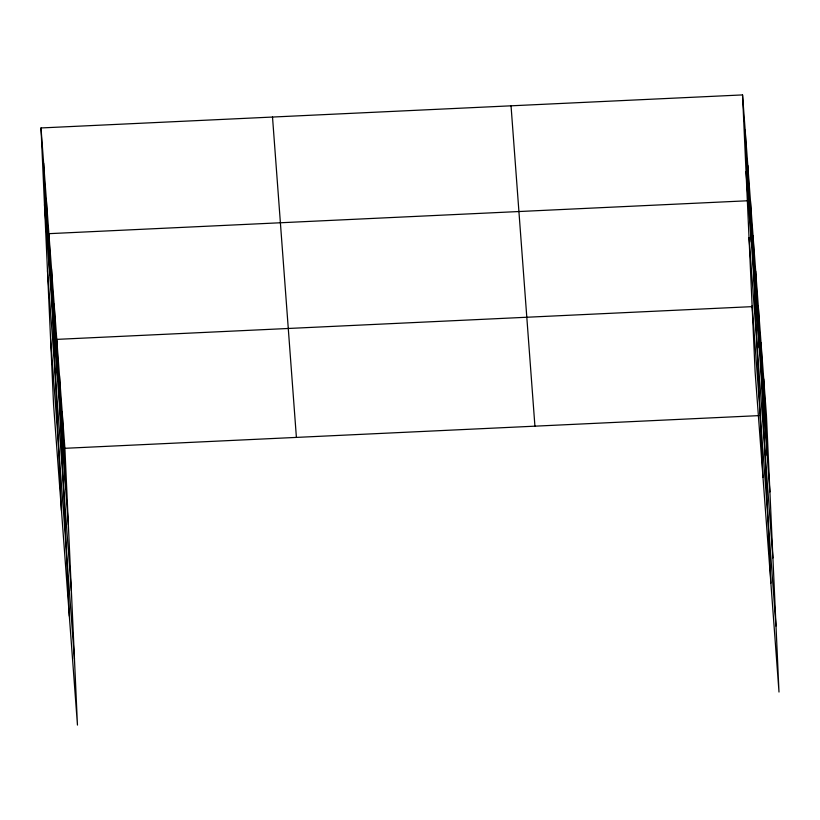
<?xml version="1.0" encoding="UTF-8"?>
<svg xmlns="http://www.w3.org/2000/svg" width="820" height="820" viewBox="0 0 820 820"><rect width="100%" height="100%" fill="white"/><g stroke="black" fill="none" stroke-linecap="round" stroke-linejoin="round"><path stroke-width="1.23" d="M41 127.951L64.893 448.304L77.459 725.085L53.566 404.731L41 127.951L742.541 94.915L766.433 415.268L779 692.049L755.107 371.696L742.541 94.915M751.95 306.649L56.764 339.377L69.331 616.168M755.763 306.465L758.305 306.342L770.882 583.133M64.893 448.304L758.797 415.627M763.891 415.381L766.433 415.268M746.026 171.554L769.908 491.908M749.019 237.605L772.911 557.959M752.114 305.655L775.997 626.008M511.034 105.811L534.927 426.164M272.507 117.045L296.399 437.398M44.485 204.59L68.367 524.943M47.478 270.641L71.371 590.995M50.573 338.691L74.456 659.044M763.727 378.963L767.202 455.602M761.021 342.647L764.496 419.297M755.681 271.102L759.166 347.752M753.057 235.863L756.532 312.512M763 477.414L750.423 200.633L48.882 233.669L61.449 510.45M747.799 165.394L751.274 242.033M745.175 130.154L748.65 206.794M62.176 411.999L65.661 488.638M59.471 375.683L62.955 452.332M54.14 304.138L57.615 380.787M51.506 268.898L54.991 345.548M46.258 198.43L49.733 275.069M43.624 163.19L47.109 239.829"/></g></svg>
